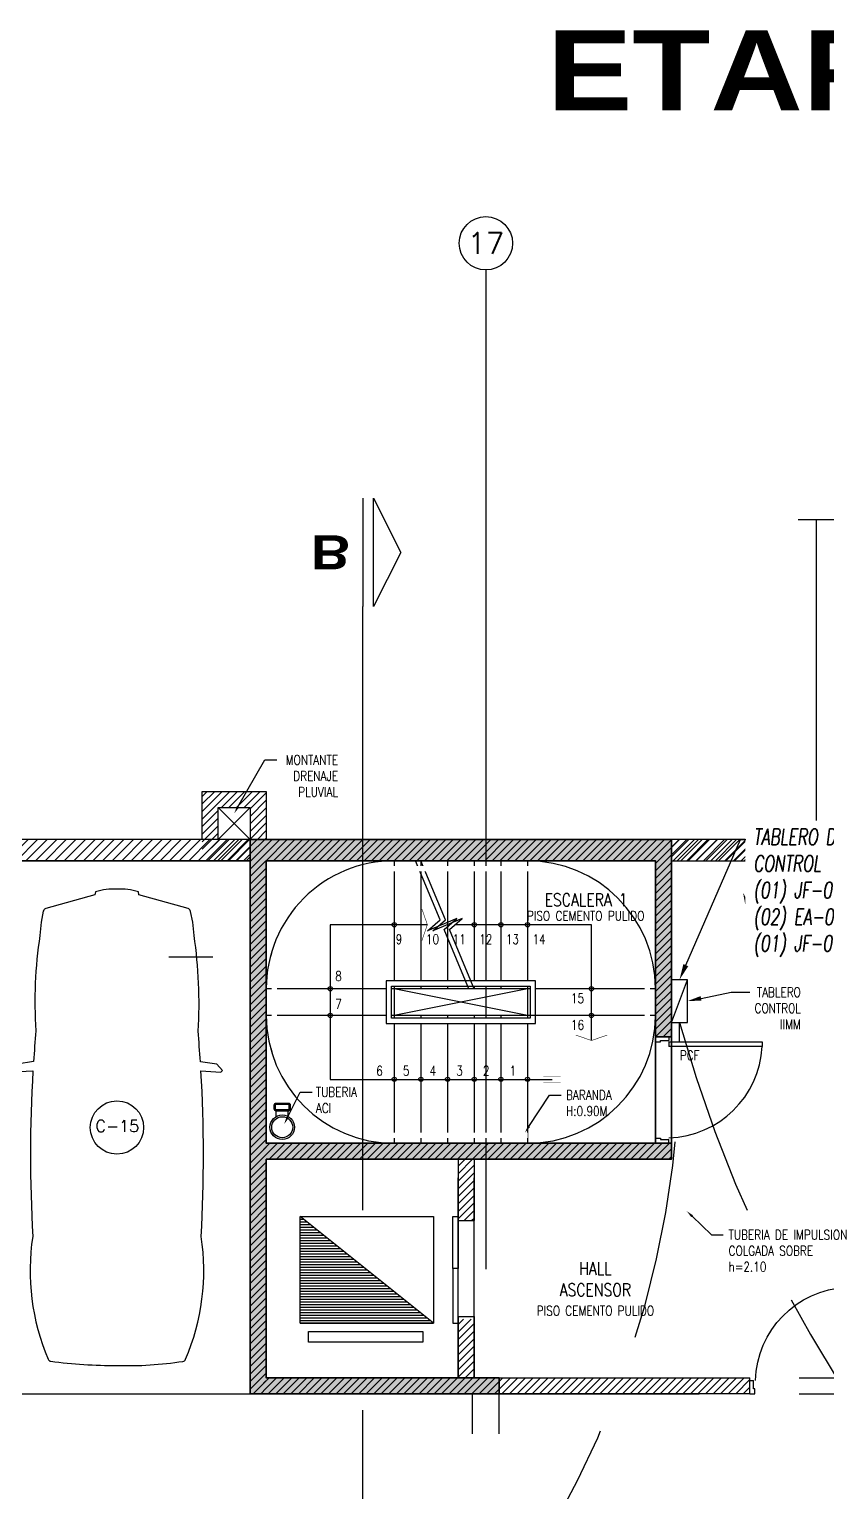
# Model space of a CAD drawing. Extents: x 226317 to 226469, y 8188101 to 8188260.
# Drawn here: x 226437.92 to 226445.4, y 8188201.99 to 8188215.71 of the extents above; entities that cross this region are included whole.
import ezdxf
from ezdxf import colors
from ezdxf.entities.mleader import LeaderData, LeaderLine
from ezdxf.enums import TextEntityAlignment as Align
from ezdxf.math import Vec2, Vec3

# ---------------------------------------------------------------- set-up
doc = ezdxf.new("R2010")
doc.units = 0
doc.header["$LTSCALE"] = 15
doc.set_wipeout_variables(frame=1)
for name, pattern in [('CENTER', [2, 1.25, -0.25, 0.25, -0.25]), ('HIDDEN2', [0.1875, 0.125, -0.0625]), ('PHANTOM', [2.5, 1.25, -0.25, 0.25, -0.25, 0.25, -0.25]), ('PHANTOM2', [1.25, 0.625, -0.125, 0.125, -0.125, 0.125, -0.125])]:
    doc.linetypes.add(name, pattern=pattern)
doc.layers.get('0').update_dxf_attribs({"color": 250})
for name, color, linetype in [('A-BARANDAS', 250, 'Continuous'), ('A-EJES', 250, 'PHANTOM'), ('A-EQUIPAMIENTO', 250, 'Continuous'), ('A-ESTRUCTURA-HATCH', 250, 'Continuous'), ('A-ESTRUCTURA-MUROS', 252, 'Continuous'), ('A-ESTRUCTURA-VIGAS', 250, 'HIDDEN2'), ('A-LINEAS', 250, 'Continuous'), ('A-MOBILIARIO', 250, 'Continuous'), ('A-MURO BAJO', 250, 'Continuous'), ('A-NUMERO ESTAC', 250, 'Continuous'), ('A-PROYECCIONES', 250, 'HIDDEN2'), ('A-PUERTAS', 250, 'Continuous'), ('A-TEXTO-ACABADO PISO', 250, 'Continuous'), ('A-TEXTO-AMBIENTES', 252, 'Continuous'), ('A-TEXTO-INDICACIONES', 250, 'Continuous'), ('A_50_CortesElev', 250, 'CENTER'), ('L11 Borde Laminas y Ejes', 150, 'Continuous'), ('L4 Linea mediana', 191, 'Continuous'), ('L5 Linea mediana segmentada', 191, 'HIDDEN2'), ('L6 Linea fina', 141, 'Continuous'), ('MURO CF 120', 250, 'Continuous'), ('MURO CF 60', 250, 'Continuous')]:
    doc.layers.add(name, color=color, linetype=linetype)
for name, color, linetype, lineweight in [('A-ESTRUCTURA-PLACAS', 252, 'Continuous', 35), ('A-MURO ALTO', 250, 'Continuous', 30), ('A-MUROS', 252, 'Continuous', 30)]:
    doc.layers.add(name, color=color, linetype=linetype, lineweight=lineweight)
doc.styles.add('JNV ING', font='romans.shx', dxfattribs={"width": 0.7, "oblique": 8, "height": 0.15})
doc.styles.add('R160-75', font='ariblk.ttf', dxfattribs={"height": 0.6})
doc.styles.add('ROMANS', font='romans.shx', dxfattribs={"width": 0.8})
doc.styles.add('TXT_COTAS', font='romans.shx', dxfattribs={"width": 0.8})
pattern_1 = [(45, (1.79346, -0.002236), (-0.03535533905933, 0.03535533905933), [])]

# ---------------------------------------------------------------- blocks, each defined once
blk = doc.blocks.new('*U80')
at = {"ltscale": 0.5}
blk.add_line((2.15, 4.097), (1.737, 4.097), dxfattribs=at)
blk.add_lwpolyline([(0, 0), (2.5, 0), (2.5, 5), (0, 5)], close=True, dxfattribs=at)
blk.add_lwpolyline([(2.038, 3.029), (2.225, 3.018), (2.239, 3.033), (2.186, 3.092), (2.032, 3.115, 0.005253), (2.011, 3.403, 0.053235), (1.973, 4.298), (1.96, 4.424), (1.941, 4.525), (1.936, 4.535, 0.218656), (1.917, 4.551), (1.456, 4.68), (1.452, 4.708, 0.091554), (1.25, 4.734, 0.09162), (1.048, 4.709), (1.044, 4.682), (0.583, 4.552, 0.218656), (0.564, 4.536), (0.559, 4.527), (0.54, 4.425), (0.527, 4.3, 0.053235), (0.489, 3.404, 0.005253), (0.468, 3.116), (0.314, 3.093), (0.261, 3.034), (0.275, 3.019), (0.462, 3.03, 0.028265), (0.46, 1.476, 0.139924), (0.605, 0.325, 0.272148), (0.629, 0.306, 0.035353), (1.25, 0.266, 0.045639), (1.869, 0.305, 0.272148), (1.893, 0.324, 0.139889), (2.04, 1.475, 0.028265)], format="xyb", close=True, dxfattribs=at)
blk = doc.blocks.new('EST P1')
at = {"layer": 'A-ESTRUCTURA-HATCH'}
h = blk.add_hatch(dxfattribs=at)
h.set_pattern_fill('ANSI31', color=256, scale=0.02)
h.set_pattern_definition([(45, (-226392.07709, -8188203.05961), (-0.04490128060535, 0.04490128060535), [])])
h.paths.add_polyline_path([(-3.61, 5.05), (-3.61, 4.85), (-44.785, 4.85), (-44.785, -0.15), (-46.99, -0.15), (-46.99, -11.15), (-3.61, -11.15), (-3.61, -11.4), (-47.24, -11.4), (-47.24, 0.15), (-45.035, 0.15), (-45.035, 5.05)])
h.paths.add_polyline_path([(5.876, 4.85), (5.876, 5.05), (35.53, 5.05), (35.53, 4.85)])
h.paths.add_polyline_path([(47.915, 5.05), (35.58, 5.05), (35.58, 4.85), (47.915, 4.85)])
h.paths.add_polyline_path([(51.865, 4.85), (53.376, 4.85), (53.376, 5.05), (51.865, 5.05)])
edge = h.paths.add_edge_path()
edge.add_arc((63.301, -0.15), 9.7, 360, 540)
edge.add_line((53.601, -0.15), (53.801, -0.15))
edge.add_arc((63.301, -0.15), 9.5, 0.9047, 180, ccw=False)
edge.add_line((72.799, 0), (70.351, 0))
edge.add_line((70.351, 0), (70.351, -0.15))
edge.add_line((70.351, -0.15), (73.001, -0.15))
edge = h.paths.add_edge_path(flags=0)
edge.add_arc((63.301, -0.15), 3.3, 0.0009, 49.9947)
edge.add_line((65.422, 2.378), (65.422, -0.15))
edge.add_line((65.422, -0.15), (65.272, -0.15))
edge.add_line((65.272, -0.15), (65.272, 2.496))
edge.add_arc((63.301, -0.15), 3.3, 53.3166, 180)
edge.add_line((60.001, -0.15), (59.801, -0.15))
edge.add_arc((63.301, -0.15), 3.5, 2.4574, 179.9999, ccw=False)
edge.add_line((66.797, 0), (69.451, 0))
edge.add_line((69.451, 0), (69.451, -0.15))
edge.add_line((69.451, -0.15), (66.601, -0.15))
h.paths.add_polyline_path([(-3.56, -11.15), (35.53, -11.15), (35.53, -11.4), (-3.56, -11.4)])
h.paths.add_polyline_path([(35.58, -11.15), (71.88, -11.15), (71.88, -11.4), (35.58, -11.4)])
h = blk.add_hatch(color=256, dxfattribs=at)
h.dxf.hatch_style = 1
h.paths.add_polyline_path([(51.865, 5.05), (47.915, 5.05), (47.915, -0.15), (50.25, -0.15), (50.25, 0), (48.065, 0), (48.065, 2.05), (51.865, 2.05), (51.865, 2.2), (48.065, 2.2), (48.065, 4.85), (51.715, 4.85), (51.715, 3.2), (51.865, 3.2)])
h.paths.add_polyline_path([(1.925, -0.151), (-0.175, -0.151), (-0.175, 4.85), (-3.56, 4.85), (-3.56, 5.05), (3.775, 5.05), (3.775, 1.9), (3.625, 1.9), (3.625, 4.85), (-0.025, 4.85), (-0.025, 2.2), (1.925, 2.2), (1.925, 2.05), (-0.025, 2.05), (-0.025, 0), (1.925, -0.001)])
h.paths.add_polyline_path([(71.63, -6.15), (71.88, -6.15), (71.88, -6.85), (71.63, -6.85)])
h.paths.add_polyline_path([(64.42, -6.15), (64.67, -6.15), (64.67, -6.85), (64.42, -6.85)])
h.paths.add_polyline_path([(57.21, -6.15), (57.46, -6.15), (57.46, -6.85), (57.21, -6.85)])
h.paths.add_polyline_path([(50, -6.15), (50.25, -6.15), (50.25, -6.85), (50, -6.85)])
h.paths.add_polyline_path([(42.79, -6.15), (43.04, -6.15), (43.04, -6.85), (42.79, -6.85)])
h.paths.add_polyline_path([(42.79, 0.55), (43.04, 0.55), (43.04, -0.15), (42.79, -0.15)])
h.paths.add_polyline_path([(35.58, -6.15), (35.83, -6.15), (35.83, -6.85), (35.58, -6.85)])
h.paths.add_polyline_path([(35.58, 0.55), (35.83, 0.55), (35.83, -0.15), (35.58, -0.15)])
h.paths.add_polyline_path([(35.28, -6.15), (35.53, -6.15), (35.53, -6.85), (35.28, -6.85)])
h.paths.add_polyline_path([(35.28, 0.55), (35.53, 0.55), (35.53, -0.15), (35.28, -0.15)])
h.paths.add_polyline_path([(30.28, -6.15), (30.53, -6.15), (30.53, -6.85), (30.28, -6.85)])
h.paths.add_polyline_path([(30.28, 0.55), (30.53, 0.55), (30.53, -0.15), (30.28, -0.15)])
h.paths.add_polyline_path([(23.07, -6.15), (23.32, -6.15), (23.32, -6.85), (23.07, -6.85)])
h.paths.add_polyline_path([(23.07, 0.55), (23.32, 0.55), (23.32, -0.15), (23.07, -0.15)])
h.paths.add_polyline_path([(18.07, -6.15), (18.32, -6.15), (18.32, -6.85), (18.07, -6.85)])
h.paths.add_polyline_path([(18.07, 0.55), (18.32, 0.55), (18.32, -0.15), (18.07, -0.15)])
h.paths.add_polyline_path([(10.86, -6.15), (11.11, -6.15), (11.11, -6.85), (10.86, -6.85)])
h.paths.add_polyline_path([(10.86, 0.55), (11.11, 0.55), (11.11, -0.15), (10.86, -0.15)])
h.paths.add_polyline_path([(3.65, -6.15), (3.9, -6.15), (3.9, -6.85), (3.65, -6.85)])
h.paths.add_polyline_path([(3.625, 0.55), (3.9, 0.55), (3.9, -0.15), (3.625, -0.15)])
h.paths.add_polyline_path([(-3.56, -6.15), (-3.31, -6.15), (-3.31, -6.85), (-3.56, -6.85)])
h.paths.add_polyline_path([(-3.56, 0.55), (-3.31, 0.55), (-3.31, -0.15), (-3.56, -0.15)])
h.paths.add_polyline_path([(-3.86, -6.15), (-3.61, -6.15), (-3.61, -6.85), (-3.86, -6.85)])
h.paths.add_polyline_path([(-3.86, 0.55), (-3.61, 0.55), (-3.61, -0.15), (-3.86, -0.15)])
h.paths.add_polyline_path([(-11.07, -6.15), (-10.82, -6.15), (-10.82, -6.85), (-11.07, -6.85)])
h.paths.add_polyline_path([(-11.07, 0.55), (-10.82, 0.55), (-10.82, -0.15), (-11.07, -0.15)])
h.paths.add_polyline_path([(-18.28, -6.15), (-18.03, -6.15), (-18.03, -6.85), (-18.28, -6.85)])
h.paths.add_polyline_path([(-18.28, 0.55), (-18.03, 0.55), (-18.03, -0.15), (-18.28, -0.15)])
h.paths.add_polyline_path([(-25.49, -6.15), (-25.24, -6.15), (-25.24, -6.85), (-25.49, -6.85)])
h.paths.add_polyline_path([(-25.49, 0.55), (-25.24, 0.55), (-25.24, -0.15), (-25.49, -0.15)])
h.paths.add_polyline_path([(-32.7, -6.15), (-32.45, -6.15), (-32.45, -6.85), (-32.7, -6.85)])
h.paths.add_polyline_path([(-32.7, 0.55), (-32.45, 0.55), (-32.45, -0.15), (-32.7, -0.15)])
h.paths.add_polyline_path([(-39.91, -6.15), (-39.66, -6.15), (-39.66, -6.85), (-39.91, -6.85)])
h.paths.add_polyline_path([(-39.91, 0.55), (-39.66, 0.55), (-39.66, -0.15), (-39.91, -0.15)])
at = {"layer": 'A-ESTRUCTURA-MUROS'}
for points in [[(47.915, 5.05), (35.58, 5.05), (35.58, 4.85), (47.915, 4.85)], [(51.865, 4.85), (53.376, 4.85), (53.376, 5.05), (51.865, 5.05)]]:
    blk.add_lwpolyline(points, close=True, dxfattribs=at)
at = {"layer": 'A-ESTRUCTURA-PLACAS'}
blk.add_lwpolyline([(51.865, 5.05), (47.915, 5.05), (47.915, -0.15), (50.25, -0.15), (50.25, 0), (48.065, 0), (48.065, 2.05), (51.865, 2.05), (51.865, 2.2), (48.065, 2.2), (48.065, 4.85), (51.715, 4.85), (51.715, 3.2), (51.865, 3.2)], close=True, dxfattribs=at)
at = {"layer": 'A-ESTRUCTURA-VIGAS'}
for points in [[(51.715, 3.2), (51.715, 2.2)], [(51.865, 3.2), (51.865, 2.2)], [(49.865, 0), (49.865, 2.05)], [(50.015, 0), (50.015, 2.05)], [(50.25, 0), (53.601, 0)], [(50, -6.15), (50, -0.15)], [(50.25, -0.15), (53.601, -0.15)], [(50.25, -6.15), (50.25, -0.15)]]:
    blk.add_lwpolyline(points, dxfattribs=at)
blk = doc.blocks.new('*U106')
for p, q in [((587.059, -119.157), (587.059, -119.23)), ((587.219, -119.157), (587.219, -119.23))]:
    blk.add_line(p, q)
for points in [[(587.245, -119.254), (587.245, -119.313, -0.414214), (587.221, -119.337), (587.057, -119.337, -0.414214), (587.033, -119.313), (587.033, -119.254, -0.414214), (587.057, -119.23), (587.221, -119.23, -0.414214)], [(587.229, -119.254), (587.229, -119.313, -0.414214), (587.221, -119.321), (587.057, -119.321, -0.414214), (587.049, -119.313), (587.049, -119.254, -0.414214), (587.057, -119.246), (587.221, -119.246, -0.414214)]]:
    blk.add_lwpolyline(points, format="xyb", close=True)
for radius in [0.164, 0.14]:
    blk.add_circle((587.139, -119.014), radius)
blk = doc.blocks.new('ESC.1')
at = {"layer": 'A-LINEAS'}
blk.add_line((0.6, 0.725, 0), (-1.48, 0.725, 0), dxfattribs=at)
at = {"layer": 'A-LINEAS', "linetype": 'Continuous'}
for p, q in [((-1.25, 0.125), (0, -0.125)), ((-1.25, -0.125), (0, 0.125))]:
    blk.add_line(p, q, dxfattribs=at)
at = {"layer": 'A-LINEAS', "const_width": 0.005}
for points in [[(-1.399, 0.752), (-1.56, 0.752)], [(-1.399, 0.698), (-1.56, 0.698)], [(-1.703, 0.31), (-1.85, 0.361), (-1.997, 0.31)], [(-0.26, -0.578), (-0.311, -0.725), (-0.26, -0.872)]]:
    blk.add_lwpolyline(points, dxfattribs=at)
at = {"layer": 'A-LINEAS'}
blk.add_lwpolyline([(-0.311, -0.725), (0.6, -0.725), (0.6, 0.725)], dxfattribs=at)
at = {"layer": 'A-LINEAS', "linetype": 'Continuous'}
blk.add_lwpolyline([(-1.85, 0.361), (-1.85, -0.725), (-0.572, -0.725)], dxfattribs=at)
for centre in [(-1.25, 0.725), (-1, 0.725), (-0.75, 0.725), (-0.5, 0.725), (-0.25, 0.725), (0, 0.725), (-1.85, 0.125), (0.6, 0.125), (-1.85, -0.125), (0.6, -0.125), (-1.25, -0.725), (-1, -0.725), (-0.75, -0.725), (0, -0.725)]:
    blk.add_circle(centre, 0.02, dxfattribs=at)
at = {"layer": 'A-MURO BAJO'}
for p, q in [((-1.25, 0.125), (-1.25, 1.325)), ((-1.25, 1.325), (-0.75, 1.325)), ((-1, 0.125), (-1, 1.325)), ((-0.75, 0.125), (-0.75, 1.325)), ((-0.5, 0.125), (-0.5, 1.325)), ((-0.25, 0.125), (-0.25, 1.325)), ((0, 0.125), (0, 1.325)), ((-1.25, 0.125), (0, 0.125)), ((-1.25, -0.125), (-1.25, 0.125)), ((-0.25, 0.125), (1.2, 0.125)), ((0, -0.125), (0, 0.125)), ((-2.45, -0.125), (-1.25, -0.125)), ((-1.25, -0.125), (0, -0.125)), ((-1.25, -1.325), (-1.25, -0.125)), ((-1, -1.325), (-1, -0.125)), ((-0.75, -1.325), (-0.75, -0.125)), ((-0.5, -1.325), (-0.5, -0.125)), ((-0.25, -1.325), (-0.25, -0.125)), ((0, -0.125), (1.2, -0.125)), ((0, -1.325), (0, -0.125))]:
    blk.add_line(p, q, dxfattribs=at)
blk.add_wipeout([(-1.275, -0.15), (-1.325, -0.2), (0.075, -0.2), (0.075, 0.2), (-1.325, 0.2), (-1.325, -0.2), (-1.275, -0.15), (-1.275, 0.15), (0.025, 0.15), (0.025, -0.15)]).translate(0, 0, 0).dxf.layer = 'A-BARANDAS'
at = {"layer": 'A-BARANDAS', "elevation": 0}
for points in [[(-1.325, 0.2), (-1.325, -0.2), (0.075, -0.2), (0.075, 0.2)], [(0.025, -0.15), (-1.275, -0.15), (-1.275, 0.15), (0.025, 0.15)]]:
    blk.add_lwpolyline(points, close=True, dxfattribs=at)
at = {"layer": 'A-LINEAS', "linetype": 'Continuous'}
for points in [[(-0.75, -0.125), (-0.519, -0.679), (-0.638, -0.783), (-0.362, -0.667), (-0.481, -0.771), (-0.25, -1.325)], [(-0.7, -0.125), (-0.469, -0.679), (-0.588, -0.783), (-0.312, -0.667), (-0.431, -0.771), (-0.2, -1.325)]]:
    blk.add_lwpolyline(points, dxfattribs=at)
at = {"layer": 'A-MURO BAJO'}
blk.add_line((-2.45, 0.125), (-1.25, 0.125), dxfattribs=at)
blk.add_wipeout([(-2.4, 0.2), (-2.35, 0.2), (-2.35, -1.225), (1.1, -1.225), (1.1, 0.722), (0.597, 1.225), (-1.25, 1.225), (-1.25, 1.275), (0.618, 1.275), (1.15, 0.743), (1.15, -1.275), (-2.4, -1.275)]).translate(0, 0, 0).dxf.layer = 'A-BARANDAS'
at = {"layer": 'A-PROYECCIONES'}
for centre, start, end in [((-1.25, 0.125), 90, 180), ((0, 0.125), 0, 90), ((-1.25, -0.125), 180, 270), ((0, -0.125), 270, 0)]:
    blk.add_arc(centre, 1.2, start, end, dxfattribs=at)
at = {"xscale": 0.7035271998764585, "yscale": 0.7035271998764585, "zscale": 0.7035271998764585, "rotation": 1.373106675304309e-06}
blk.add_blockref('*U106', (-412.018, 84.904), dxfattribs=at)
blk = doc.blocks.new('A$C5E423DB2')
at = {"layer": 'A-PUERTAS'}
for p, q in [((0.038, 0.1), (0.038, 0.8)), ((0.038, 0.8), (0.073, 0.8)), ((0.073, 0.8), (0.073, 0.1)), ((0.038, 0.1), (0.073, 0.1))]:
    blk.add_line(p, q, dxfattribs=at)
at = {"layer": 'A-PUERTAS', "linetype": 'Continuous'}
for p, q in [((0, 0), (0, 0.1)), ((0, 0.1), (0.028, 0.1)), ((0.028, 0.038), (0.028, 0.1)), ((0.038, 0.038), (0.028, 0.038)), ((0.038, 0), (0.038, 0.038)), ((0.762, 0), (0.762, 0.038)), ((0.762, 0.038), (0.772, 0.038)), ((0.8, 0.1), (0.772, 0.1)), ((0.772, 0.038), (0.772, 0.1)), ((0.8, 0), (0.8, 0.1)), ((0, 0), (0.038, 0)), ((0.8, 0), (0.762, 0))]:
    blk.add_line(p, q, dxfattribs=at)
blk.add_arc((0.037, 0.079), 0.722, 1.6403, 87.0968, dxfattribs=at)
blk = doc.blocks.new('ASCENSOR_01')
h = blk.add_hatch()
h.set_pattern_fill('_U', color=256, scale=0.025, angle=450, style=0, pattern_type=0)
h.set_pattern_definition([(90, (1.21241, -1e-07), (-0.025, -4e-11), [])])
h.paths.add_polyline_path([(1.106, 1.275), (0.106, 0.025), (1.106, 0.025)])
blk.add_line((1.106, 1.275, -0.07), (0.106, 0.025, -0.035))
for points in [[(0.106, 0.025), (0.106, 1.275), (1.106, 1.275), (1.106, 0.025)], [(1.184, 0.103), (1.184, 1.175), (1.285, 1.175), (1.285, 0.103)]]:
    blk.add_lwpolyline(points, close=True)
blk = doc.blocks.new('EJES 1P')
at = {"layer": 'A-EJES', "linetype": 'PHANTOM2'}
blk.add_lwpolyline([(95.134, 5.345), (95.134, -4.158)], dxfattribs=at)
at = {"layer": 'A-EJES', "linetype": 'Continuous'}
blk.add_circle((95.134, 5.592), 0.25, dxfattribs=at)
at = {"layer": 'A-EJES', "linetype": 'Continuous', "style": 'ROMANS'}
blk.add_text('17', height=0.2, dxfattribs=at).set_placement((95.134, 5.592), align=Align.MIDDLE_CENTER)
blk = doc.blocks.new('*U69')
blk.add_line((-3, -5.08), (-3, 5.08))
blk.add_lwpolyline([(-4.02, 5.08), (-4.02, -5.08), (-6.56, 0)], close=True)
at = {"linetype": 'Continuous', "style": 'R160-75'}
blk.add_attdef('A', text='', height=0.3, dxfattribs=at).set_placement((0, 0), align=Align.MIDDLE_CENTER)
blk = doc.blocks.new('Cortes-Elev.')
at = {"layer": 'A_50_CortesElev', "linetype": 'CENTER', "ltscale": 0.5}
blk.add_lwpolyline([(78.185, 16.576), (78.185, 37.239)], dxfattribs=at)
ref = blk.add_blockref('*U69', (77.885, 37.747), dxfattribs=dict(at, xscale=0.1000000000000001, yscale=0.1000000000000001, zscale=-0.1000000000000001, rotation=180))
ref.add_attrib('A', 'B', dxfattribs={"layer": '0', "linetype": 'Continuous', "extrusion": (0, 0, -1), "height": 0.32, "rotation": 180, "style": 'R160-75'}).set_placement((-77.885, 37.747), align=Align.MIDDLE)
blk = doc.blocks.new('EJE')
at = {"linetype": 'Continuous'}
blk.add_circle((0, 0), 0.5, dxfattribs=at)
at = {"layer": 'A-TEXTO-INDICACIONES', "style": 'ROMANS'}
blk.add_attdef('EJE', text='', height=0.22, rotation=0, dxfattribs=at).set_placement((0.007, 0.028), align=Align.MIDDLE_CENTER)

msp = doc.modelspace()

# ---------------------------------------------------------------- hatches: boundary and pattern name
at = {"layer": 'MURO CF 120'}
h = msp.add_hatch(dxfattribs=at)
h.set_pattern_fill('_USER', color=8, scale=0.05, angle=45, style=0, pattern_type=0)
h.set_pattern_definition(pattern_1)
h.paths.add_polyline_path([(226439.9921, 8188208.1096), (226445.4528, 8188208.1096), (226445.4528, 8188207.9096), (226439.9921, 8188207.9096)])
h = msp.add_hatch(dxfattribs=at)
h.set_pattern_fill('_USER', color=8, scale=0.05, angle=45, style=0, pattern_type=0)
h.set_pattern_definition(pattern_1)
h.paths.add_polyline_path([(226439.9921, 8188207.9092), (226440.1421, 8188207.9095), (226440.1421, 8188202.9103), (226439.9921, 8188202.91)])
h = msp.add_hatch(dxfattribs=at)
h.set_pattern_fill('_USER', color=8, scale=0.05, angle=45, style=0, pattern_type=0)
h.set_pattern_definition(pattern_1)
h.paths.add_polyline_path([(226443.7921, 8188207.9096), (226443.9421, 8188207.9096), (226443.9421, 8188206.2596), (226443.7921, 8188206.2596)])
h = msp.add_hatch(dxfattribs=at)
h.set_pattern_fill('_USER', color=8, scale=0.05, angle=45, style=0, pattern_type=0)
h.set_pattern_definition(pattern_1)
h.paths.add_polyline_path([(226440.1178, 8188205.1096), (226443.9421, 8188205.1096), (226443.9421, 8188205.2595), (226440.1178, 8188205.2595)])
h = msp.add_hatch(dxfattribs=at)
h.set_pattern_fill('_USER', color=8, scale=0.05, angle=45, style=0, pattern_type=0)
h.set_pattern_definition(pattern_1)
h.paths.add_polyline_path([(226441.9421, 8188205.1096), (226442.0921, 8188205.1096), (226442.0921, 8188204.5346), (226441.9421, 8188204.5346)])
h = msp.add_hatch(dxfattribs=at)
h.set_pattern_fill('_USER', color=8, scale=0.05, angle=45, style=0, pattern_type=0)
h.set_pattern_definition(pattern_1)
h.paths.add_polyline_path([(226441.942, 8188203.6096), (226442.092, 8188203.6096), (226442.092, 8188203.0596), (226441.942, 8188203.0596)])
h = msp.add_hatch(dxfattribs=at)
h.set_pattern_fill('_USER', color=8, scale=0.05, angle=45, style=0, pattern_type=0)
h.set_pattern_definition(pattern_1)
h.paths.add_polyline_path([(226440.1178, 8188203.0596), (226444.6778, 8188203.0596), (226444.6778, 8188202.9096), (226440.1178, 8188202.9096)])
at = {"layer": 'MURO CF 60'}
h = msp.add_hatch(dxfattribs=at)
h.set_pattern_fill('_USER', color=8, scale=0.05, angle=45, pattern_type=0)
h.set_pattern_definition([(45, (226441.93555, 8188203.057414), (-0.03535534, 0.03535534), [])])
h.paths.add_polyline_path([(226439.5423, 8188208.5595), (226440.1423, 8188208.5595), (226440.1423, 8188208.1107), (226439.9854, 8188208.1095), (226439.9854, 8188207.9096), (226439.5423, 8188207.9096)])
h.paths.add_polyline_path([(226439.6923, 8188208.4095), (226439.9912, 8188208.4095), (226439.9912, 8188208.1107), (226439.6923, 8188208.1107)], flags=16)

# ---------------------------------------------------------------- linework, layer by layer
at = {"color": 8}
for p, q in [((226439.6921, 8188208.4096), (226439.9921, 8188208.1096)), ((226439.9921, 8188208.4096), (226439.6921, 8188208.1096))]:
    msp.add_line(p, q, dxfattribs=at)
msp.add_lwpolyline([(226445.1296, 8188211.1101), (226447.701, 8188211.1101), (226447.7939, 8188211.3749), (226447.7939, 8188210.8452), (226447.8869, 8188211.1101), (226450.4583, 8188211.1101)], dxfattribs=at)
at = {"layer": 'A-MOBILIARIO', "color": 8}
msp.add_lwpolyline([(226441.8921, 8188204.0846), (226441.8921, 8188204.5741), (226441.9421, 8188204.5741), (226441.9421, 8188204.0846)], dxfattribs=at)
msp.add_lwpolyline([(226441.9421, 8188204.0846), (226441.8921, 8188204.0846), (226441.8921, 8188203.5741), (226441.9421, 8188203.5741)], close=True, dxfattribs=at)
at = {"layer": 'A-MURO ALTO', "color": 8}
msp.add_lwpolyline([(226445.3028, 8188208.1096), (226445.3028, 8188211.1101)], dxfattribs=at)
at = {"layer": 'A-MUROS', "color": 8}
for p, q in [((226439.5421, 8188208.1096), (226435.6671, 8188208.1096)), ((226445.4528, 8188208.1096), (226440.1421, 8188208.1096)), ((226439.9921, 8188207.9096), (226439.9921, 8188202.9096)), ((226443.9421, 8188207.9096), (226443.9421, 8188206.2596)), ((226443.9421, 8188207.9096), (226445.4528, 8188207.9096)), ((226443.9421, 8188205.1096), (226443.9421, 8188205.2596)), ((226440.1421, 8188205.1096), (226440.1421, 8188203.0596)), ((226440.1421, 8188205.1096), (226441.9421, 8188205.1096)), ((226441.9421, 8188205.1096), (226441.9421, 8188204.5346)), ((226443.9421, 8188205.1096), (226442.0921, 8188205.1096)), ((226442.0921, 8188205.1096), (226442.0921, 8188204.5346)), ((226441.9421, 8188204.5346), (226442.0921, 8188204.5346)), ((226441.9421, 8188203.6346), (226441.9421, 8188203.0596)), ((226441.9421, 8188203.6346), (226442.0921, 8188203.6346)), ((226442.0921, 8188203.6346), (226442.0921, 8188203.0596)), ((226440.1421, 8188203.0596), (226441.9421, 8188203.0596)), ((226442.0921, 8188203.0596), (226444.6778, 8188203.0596)), ((226444.6778, 8188202.9096), (226444.6778, 8188203.0594)), ((226444.6778, 8188202.9096), (226439.9921, 8188202.9096))]:
    msp.add_line(p, q, dxfattribs=at)
at = {"layer": 'A-MUROS'}
msp.add_line((226439.9921, 8188207.9096), (226395.8521, 8188207.9096), dxfattribs=at)
at = {"layer": 'A-MUROS', "color": 8}
msp.add_lwpolyline([(226439.5421, 8188208.1096), (226439.5421, 8188208.5596), (226440.1421, 8188208.5596), (226440.1421, 8188208.1096)], dxfattribs=at)
msp.add_lwpolyline([(226439.6921, 8188208.1096), (226439.6921, 8188208.4096), (226439.9921, 8188208.4096), (226439.9921, 8188208.1096)], close=True, dxfattribs=at)
at = {"layer": 'A-PROYECCIONES', "color": 8}
msp.add_line((226443.9421, 8188205.2596), (226443.9421, 8188206.2596), dxfattribs=at)
at = {"layer": 'L4 Linea mediana', "color": 8}
msp.add_lwpolyline([(226443.9421, 8188206.7934), (226443.9421, 8188206.3934), (226444.0921, 8188206.3934), (226444.0921, 8188206.7934)], close=True, dxfattribs=at)
msp.add_lwpolyline([(226443.9421, 8188206.3934), (226444.0921, 8188206.7934)], dxfattribs=at)
at = {"layer": 'L5 Linea mediana segmentada', "color": 8}
msp.add_arc((226456.1502, 8188209.7646), 12.5928, 195.52789, 271.41645, dxfattribs=at)

# ---------------------------------------------------------------- block references
msp.add_blockref('EST P1', (226392.0771, 8188203.0596))
at = {"layer": 'A-EQUIPAMIENTO', "color": 8, "rotation": 270.0001736286946}
msp.add_blockref('ASCENSOR_01', (226440.4359, 8188204.6797), dxfattribs=at)
at = {"layer": 'A-MOBILIARIO', "color": 8, "rotation": 7.056432374225115e-07}
msp.add_blockref('*U80', (226437.4921, 8188202.9096), dxfattribs=at)
at = {"layer": 'A-NUMERO ESTAC', "color": 8, "xscale": 0.5, "yscale": 0.5, "zscale": 0.5}
msp.add_blockref('EJE', (226438.7421, 8188205.4077), dxfattribs=at).add_auto_attribs({'EJE': 'C-15'})
at = {"layer": 'A-PROYECCIONES'}
msp.add_blockref('EJES 1P', (226347.0678, 8188208.1096), dxfattribs=at)
at = {"layer": 'A-PUERTAS', "color": 8, "linetype": 'Continuous', "xscale": -1.250002642195022, "yscale": 1.250002642195022, "zscale": 1.250002642195021, "rotation": 359.9988857674263}
msp.add_blockref('A$C5E423DB2', (226445.6778, 8188202.9096), dxfattribs=at)

# ---------------------------------------------------------------- texts
at = {"layer": 'A-TEXTO-ACABADO PISO', "color": 8, "insert": (226443.2291, 8188203.7346), "char_height": 0.09, "attachment_point": 2, "style": 'ROMANS'}
msp.add_mtext_dynamic_manual_height_columns('PISO CEMENTO PULIDO', width=1.586307, gutter_width=12.5, heights=[0], dxfattribs=at)
at = {"layer": 'A-TEXTO-AMBIENTES', "color": 8, "insert": (226443.2285, 8188203.9857), "char_height": 0.12, "width": 2.556211, "attachment_point": 5, "style": 'ROMANS'}
msp.add_mtext('HALL \\PASCENSOR', dxfattribs=at)
at = {"layer": 'A-TEXTO-INDICACIONES', "color": 8, "style": 'ROMANS', "width": 0.8}
msp.add_text('PCF', height=0.09, rotation=360, dxfattribs=at).set_placement((226444.0205, 8188206.0392))
at = {"layer": 'L11 Borde Laminas y Ejes', "color": 8, "style": 'R160-75'}
msp.add_text('ETAPA II - TORRE C', height=0.75, dxfattribs=at).set_placement((226448.5382, 8188214.9477), align=Align.CENTER)

# ---------------------------------------------------------------- leaders
at = {"layer": 'A-TEXTO-INDICACIONES', "color": 8}
ml = msp.add_multileader_mtext('Standard', dxfattribs=at)
ml.set_content('MONTANTE DRENAJE PLUVIAL', color=8, style='TXT_COTAS')
ml.set_leader_properties(color=7)
ml.build(insert=Vec2(0, 0))
ml.multileader.update_dxf_attribs({"dogleg_length": 0.1105, "arrow_head_size": 0.07})
ctx = ml.context
ctx.base_point, ctx.char_height, ctx.arrow_head_size, ctx.landing_gap_size, ctx.plane_origin = Vec3(226440.2405, 8188208.8553), 0.09, 0.07, 0.05, Vec3(226440.6645, 8188208.0698)
ctx.text_align_type = 2
notes = []
notes.append((ctx, [(0, (1, 1, 0), (226440.13, 8188208.8553), (1, 0), 0.1105, [(0, [(226439.8421, 8188208.3546)], 0, [])])]))
ctx.mtext.insert, ctx.mtext.width, ctx.mtext.alignment, ctx.mtext.flow_direction = Vec3(226440.815, 8188208.9003), 0.835071, 3, 5
ml = msp.add_multileader_mtext('Standard', dxfattribs=at)
ml.set_content('TABLERO GENERAL ', color=8, style='ROMANS')
ml.set_leader_properties(color=7)
ml.build(insert=Vec2(0, 0))
ml.multileader.update_dxf_attribs({"dogleg_length": 1.3073, "arrow_head_size": 0.13, "scale": 0.1})
ctx = ml.context
ctx.base_point, ctx.scale, ctx.char_height, ctx.arrow_head_size, ctx.landing_gap_size, ctx.plane_origin = Vec3(226444.8779, 8188207.3652), 0.1, 0.09, 0.13, 0.01, Vec3(226444.4061, 8188207.5199)
ctx.text_align_type = 2
notes.append((ctx, [(0, (1, 1, 0), (226444.7026, 8188207.3652), (1, 0), 0.1754, [(0, [(226444.6135, 8188207.6096)], 0, [])])]))
ctx.mtext.insert, ctx.mtext.width, ctx.mtext.alignment, ctx.mtext.flow_direction = Vec3(226445.3439, 8188207.4102), 0.487262, 3, 5
ml = msp.add_multileader_mtext('Standard', dxfattribs=at)
ml.set_content('REJILLA SUMIDERO', color=8, style='TXT_COTAS')
ml.set_leader_properties(color=7)
ml.build(insert=Vec2(0, 0))
ml.multileader.update_dxf_attribs({"dogleg_length": 0.1105, "arrow_head_size": 0.07})
ctx = ml.context
ctx.base_point, ctx.char_height, ctx.arrow_head_size, ctx.landing_gap_size, ctx.plane_origin = Vec3(226445.5198, 8188207.4134), 0.09, 0.07, 0.05, Vec3(226445.3713, 8188207.9384)
ctx.text_align_type = 2
notes.append((ctx, [(0, (1, 1, 0), (226446.248, 8188207.4134), (-1, 0), 0.1105, [(0, [(226446.2405, 8188207.6595)], 0, [])])]))
ctx.mtext.insert, ctx.mtext.width, ctx.mtext.alignment, ctx.mtext.flow_direction = Vec3(226446.0875, 8188207.4584), 0.814337, 3, 5
ml = msp.add_multileader_mtext('Standard', dxfattribs=at)
ml.set_content('TABLERO CONTROL IIMM ', color=8, style='ROMANS')
ml.set_leader_properties(color=7)
ml.build(insert=Vec2(0, 0))
ml.multileader.update_dxf_attribs({"dogleg_length": 1.3073, "arrow_head_size": 0.13, "scale": 0.1})
ctx = ml.context
ctx.base_point, ctx.scale, ctx.char_height, ctx.arrow_head_size, ctx.landing_gap_size, ctx.plane_origin = Vec3(226444.6763, 8188206.6766), 0.1, 0.09, 0.13, 0.01, Vec3(226444.1443, 8188206.9181)
ctx.text_align_type = 2
notes.append((ctx, [(0, (1, 1, 0), (226444.5009, 8188206.6766), (1, 0), 0.1754, [(0, [(226444.0921, 8188206.5934)], 0, [])])]))
ctx.mtext.insert, ctx.mtext.width, ctx.mtext.alignment, ctx.mtext.flow_direction = Vec3(226445.156, 8188206.7216), 0.487262, 3, 5
ml = msp.add_multileader_mtext('Standard', dxfattribs=at)
ml.set_content('TUBERIA DE IMPULSION COLGADA SOBRE h=2.10', color=8, style='TXT_COTAS')
ml.set_leader_properties(color=7)
ml.build(insert=Vec2(0, 0))
ml.multileader.update_dxf_attribs({"dogleg_length": 0.1105, "arrow_head_size": 0.07})
ctx = ml.context
ctx.base_point, ctx.char_height, ctx.arrow_head_size, ctx.landing_gap_size, ctx.plane_origin = Vec3(226444.4276, 8188204.4018), 0.09, 0.07, 0.05, Vec3(226444.4315, 8188204.7992)
notes.append((ctx, [(1, (1, 1, 0), (226444.3171, 8188204.4018), (1, 0), 0.1105, [(0, [(226444.0855, 8188204.6238)], 0, [])])]))
ctx.mtext.insert, ctx.mtext.width, ctx.mtext.flow_direction = Vec3(226444.4776, 8188204.4468), 1.237997, 5
for ctx, leaders in notes:
    for number, flags, end, landing, length, lines in leaders:
        leader = LeaderData()
        leader.index, (leader.has_last_leader_line, leader.has_dogleg_vector, leader.attachment_direction) = number, flags
        leader.last_leader_point, leader.dogleg_vector, leader.dogleg_length = Vec3(end), Vec3(landing), length
        for number, points, colour, breaks in lines:
            line = LeaderLine()
            line.index, line.vertices, line.color, line.breaks = number, Vec3.list(points), colors.encode_raw_color(colour), breaks
            leader.lines.append(line)
        ctx.leaders.append(leader)

# ---------------------------------------------------------------- next in the draw order: block references
at = {"color": 8, "rotation": 179.9999986268933}
msp.add_blockref('ESC.1', (226441.3421, 8188206.5846), dxfattribs=at)

# ---------------------------------------------------------------- next in the draw order: linework, layer by layer
at = {"layer": 'A-MUROS', "color": 8}
for p, q in [((226440.1421, 8188207.9096), (226440.1421, 8188205.2596)), ((226440.1421, 8188207.9096), (226443.7921, 8188207.9096)), ((226443.7921, 8188207.9096), (226443.7921, 8188206.2596)), ((226443.9421, 8188206.2596), (226443.7921, 8188206.2596)), ((226440.1421, 8188205.2596), (226443.9421, 8188205.2596))]:
    msp.add_line(p, q, dxfattribs=at)
at = {"layer": 'A-PROYECCIONES', "color": 8}
msp.add_line((226443.7921, 8188205.2596), (226443.7921, 8188206.2596), dxfattribs=at)
at = {"layer": 'L5 Linea mediana segmentada', "color": 8}
msp.add_arc((226434.9702, 8188206.1489), 9.0502, 271.35151, 1.54866, dxfattribs=at)

# ---------------------------------------------------------------- next in the draw order: block references
at = {"layer": 'A-PUERTAS', "color": 8, "linetype": 'Continuous', "xscale": 1.250002642195007, "yscale": 1.250002642195007, "zscale": 1.250002642195007, "rotation": 270.001183428841}
msp.add_blockref('A$C5E423DB2', (226443.7921, 8188206.2596), dxfattribs=at)
at = {"layer": 'A_50_CortesElev'}
msp.add_blockref('Cortes-Elev.', (226362.8621, 8188173.0552), dxfattribs=at)

# ---------------------------------------------------------------- next in the draw order: texts
at = {"layer": 'A-TEXTO-ACABADO PISO', "color": 8, "insert": (226443.1368, 8188207.4379, 0), "char_height": 0.09, "attachment_point": 2, "style": 'ROMANS'}
msp.add_mtext_dynamic_manual_height_columns('PISO CEMENTO PULIDO', width=1.155931, gutter_width=12.5, heights=[0], dxfattribs=at)
at = {"layer": 'A-TEXTO-AMBIENTES', "color": 8, "insert": (226443.1417, 8188207.5433), "char_height": 0.12, "width": 0.868355, "attachment_point": 5, "style": 'ROMANS'}
msp.add_mtext('ESCALERA 1', dxfattribs=at)
at = {"layer": 'A-TEXTO-INDICACIONES', "color": 8, "style": 'ROMANS', "width": 0.8}
for s, p in [('9', (226441.4178, 8188207.1287)), ('10', (226441.7621, 8188207.1287)), ('11', (226442.0121, 8188207.1287)), ('12', (226442.2621, 8188207.1287)), ('13', (226442.5121, 8188207.1287)), ('14', (226442.7621, 8188207.1287)), ('8', (226440.8504, 8188206.7834)), ('7', (226440.8504, 8188206.5215)), ('15', (226443.1218, 8188206.5748)), ('16', (226443.1218, 8188206.3248)), ('6', (226441.2362, 8188205.8949)), ('5', (226441.4862, 8188205.8949)), ('4', (226441.7362, 8188205.8949)), ('3', (226441.9862, 8188205.8949)), ('2', (226442.2362, 8188205.8949)), ('1', (226442.4862, 8188205.8949))]:
    msp.add_text(s, height=0.09, dxfattribs=at).set_placement(p, align=Align.RIGHT)

# ---------------------------------------------------------------- next in the draw order: leaders
at = {"layer": 'A-TEXTO-INDICACIONES', "color": 8}
ml = msp.add_multileader_mtext('Standard', dxfattribs=at)
ml.set_content('\\pxsm1,ql,t16;TUBERIA ACI', color=8, style='TXT_COTAS')
ml.set_leader_properties(color=256)
ml.build(insert=Vec2(0, 0))
ml.multileader.update_dxf_attribs({"dogleg_length": 0.1105, "arrow_head_size": 0.07})
ctx = ml.context
ctx.base_point, ctx.char_height, ctx.arrow_head_size, ctx.landing_gap_size, ctx.plane_origin = Vec3(226440.5717, 8188205.7404), 0.09, 0.07, 0.05, Vec3(226440.3079, 8188205.3002)
ctx.text_align_type = 2
notes = []
notes.append((ctx, [(0, (1, 1, 0), (226440.4612, 8188205.7404), (1, 0), 0.1105, [(0, [(226440.3104, 8188205.4393)], 0, [])])]))
ctx.mtext.insert, ctx.mtext.width, ctx.mtext.defined_height, ctx.mtext.alignment, ctx.mtext.flow_direction = Vec3(226441.0434, 8188205.7854), 0.4362, 0.4369, 3, 5
ml = msp.add_multileader_mtext('Standard', dxfattribs=at)
ml.set_content('\\pxsm1,ql;BARANDA \\P\\pt16;H:0.90M', color=8, style='TXT_COTAS')
ml.set_leader_properties(color=256)
ml.build(insert=Vec2(0, 0))
ml.multileader.update_dxf_attribs({"dogleg_length": 0.1105, "arrow_head_size": 0.07})
ctx = ml.context
ctx.base_point, ctx.char_height, ctx.arrow_head_size, ctx.landing_gap_size, ctx.plane_origin = Vec3(226442.9078, 8188205.7122), 0.09, 0.07, 0.05, Vec3(226442.6441, 8188205.272)
ctx.text_align_type = 2
notes.append((ctx, [(0, (1, 1, 0), (226442.7973, 8188205.7122), (1, 0), 0.1105, [(0, [(226442.5678, 8188205.3596)], 0, [])])]))
ctx.mtext.insert, ctx.mtext.width, ctx.mtext.defined_height, ctx.mtext.alignment, ctx.mtext.flow_direction = Vec3(226443.4172, 8188205.7572), 0.463712, 0.4369, 3, 5
for ctx, leaders in notes:
    for number, flags, end, landing, length, lines in leaders:
        leader = LeaderData()
        leader.index, (leader.has_last_leader_line, leader.has_dogleg_vector, leader.attachment_direction) = number, flags
        leader.last_leader_point, leader.dogleg_vector, leader.dogleg_length = Vec3(end), Vec3(landing), length
        for number, points, colour, breaks in lines:
            line = LeaderLine()
            line.index, line.vertices, line.color, line.breaks = number, Vec3.list(points), colors.encode_raw_color(colour), breaks
            leader.lines.append(line)
        ctx.leaders.append(leader)

# ---------------------------------------------------------------- next in the draw order: leaders
at = {"layer": 'L6 Linea fina', "color": 8}
ml = msp.add_multileader_mtext('Standard', dxfattribs=at)
ml.set_content('{\\C8;TABLERO DE\\PCONTROL\\P(01) JF-01\\P(02) EA-02 - Etapa 2\\P(01) JF-01 - Etapa 2}', color=12, style='JNV ING')
ml.set_leader_properties(color=256, linetype='ByLayer', lineweight=-1)
ml.build(insert=Vec2(0, 0))
ml.multileader.update_dxf_attribs({"dogleg_length": 0.05, "arrow_head_size": 0.15})
ctx = ml.context
ctx.base_point, ctx.char_height, ctx.arrow_head_size, ctx.landing_gap_size, ctx.plane_origin = Vec3(226444.6409, 8188208.1096), 0.15, 0.15, 0.07, Vec3(226444.3531, 8188207.6547)
notes = []
notes.append((ctx, [(0, (1, 1, 0), (226444.5909, 8188208.1096), (1, 0), 0.05, [(0, [(226444.0171, 8188206.7934)], 0, [])])]))
ctx.mtext.insert, ctx.mtext.width, ctx.mtext.defined_height, ctx.mtext.flow_direction = Vec3(226444.7109, 8188208.2096), 2.629276, 0.5487, 5
ctx.mtext.has_bg_fill, ctx.mtext.bg_color, ctx.mtext.bg_scale_factor, ctx.mtext.bg_transparency, ctx.mtext.use_window_bg_color = 1, -1027028792, 1.5, 0, 1
for ctx, leaders in notes:
    for number, flags, end, landing, length, lines in leaders:
        leader = LeaderData()
        leader.index, (leader.has_last_leader_line, leader.has_dogleg_vector, leader.attachment_direction) = number, flags
        leader.last_leader_point, leader.dogleg_vector, leader.dogleg_length = Vec3(end), Vec3(landing), length
        for number, points, colour, breaks in lines:
            line = LeaderLine()
            line.index, line.vertices, line.color, line.breaks = number, Vec3.list(points), colors.encode_raw_color(colour), breaks
            leader.lines.append(line)
        ctx.leaders.append(leader)

doc.saveas('drawing.dxf')
